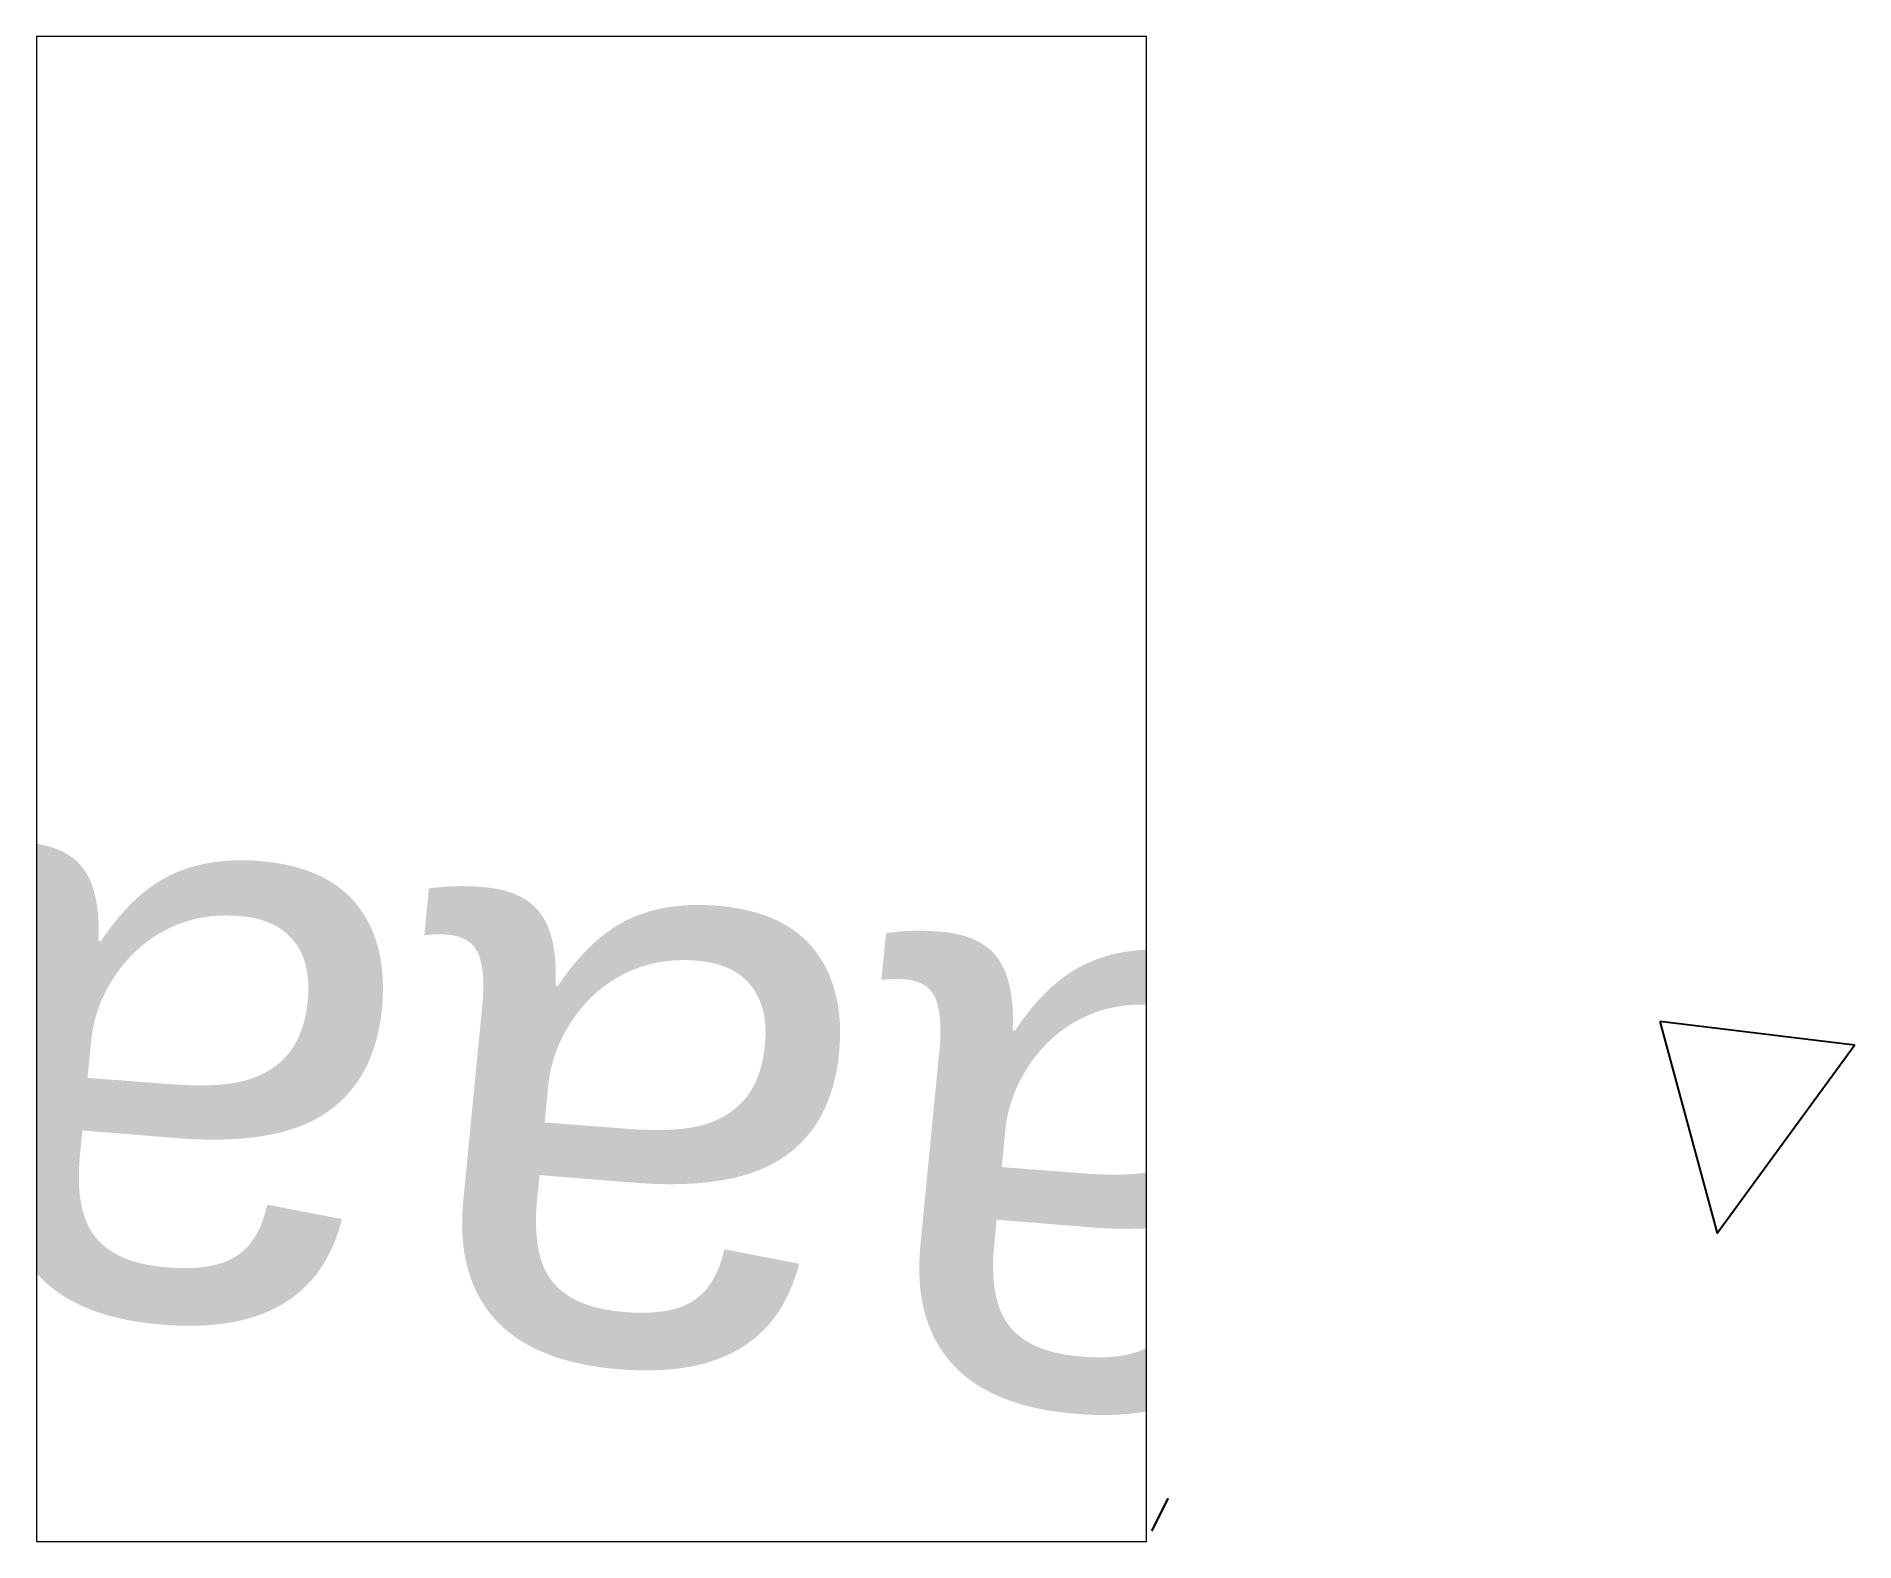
# Paper-space layout 'Sheet1' of a CAD drawing. Header units: millimetres. Extents: x 42 to 346, y 16 to 267.
# The model-space entities are those that its viewports show. They can reach past a viewport. Long polylines and large blocks are cut down to what shows.
import ezdxf
from ezdxf.enums import TextEntityAlignment as Align

# ---------------------------------------------------------------- set-up
doc = ezdxf.new("R2010")
doc.units = ezdxf.units.MM
doc.layers.get('0').update_dxf_attribs({"color": 1})
doc.styles.get("Standard").update_dxf_attribs({"font": 'arial.ttf'})

msp = doc.modelspace()

# ---------------------------------------------------------------- texts
at = {"color": 174, "linetype": 'ByBlock', "ltscale": 15, "text_generation_flag": 6}
msp.add_text('aaaa', height=35.9188, rotation=354.4278, dxfattribs=at).set_placement((-157.306, 439.51, 500), align=Align.RIGHT)

psp = doc.layouts.new('Sheet1')

# ---------------------------------------------------------------- linework, layer by layer
psp.add_3dface([(313.25, 102.75), (322.79, 67.42), (345.78, 98.83)])

# ---------------------------------------------------------------- meshes
mesh = psp.add_polymesh((2, 2))
for k, corner in enumerate([(228.39, 17.7), (229.28, 19.49), (230.16, 21.28), (231.05, 23.08)]):
    mesh.set_mesh_vertex(divmod(k, 2), corner)

# ---------------------------------------------------------------- viewports
at = {"layer": '0'}
psp.add_viewport(center=(134.75, 141.6), size=(185.5, 251.392), view_center_point=(-119.67, 442.69), view_height=91.4156, dxfattribs=at)

doc.saveas('drawing.dxf')
